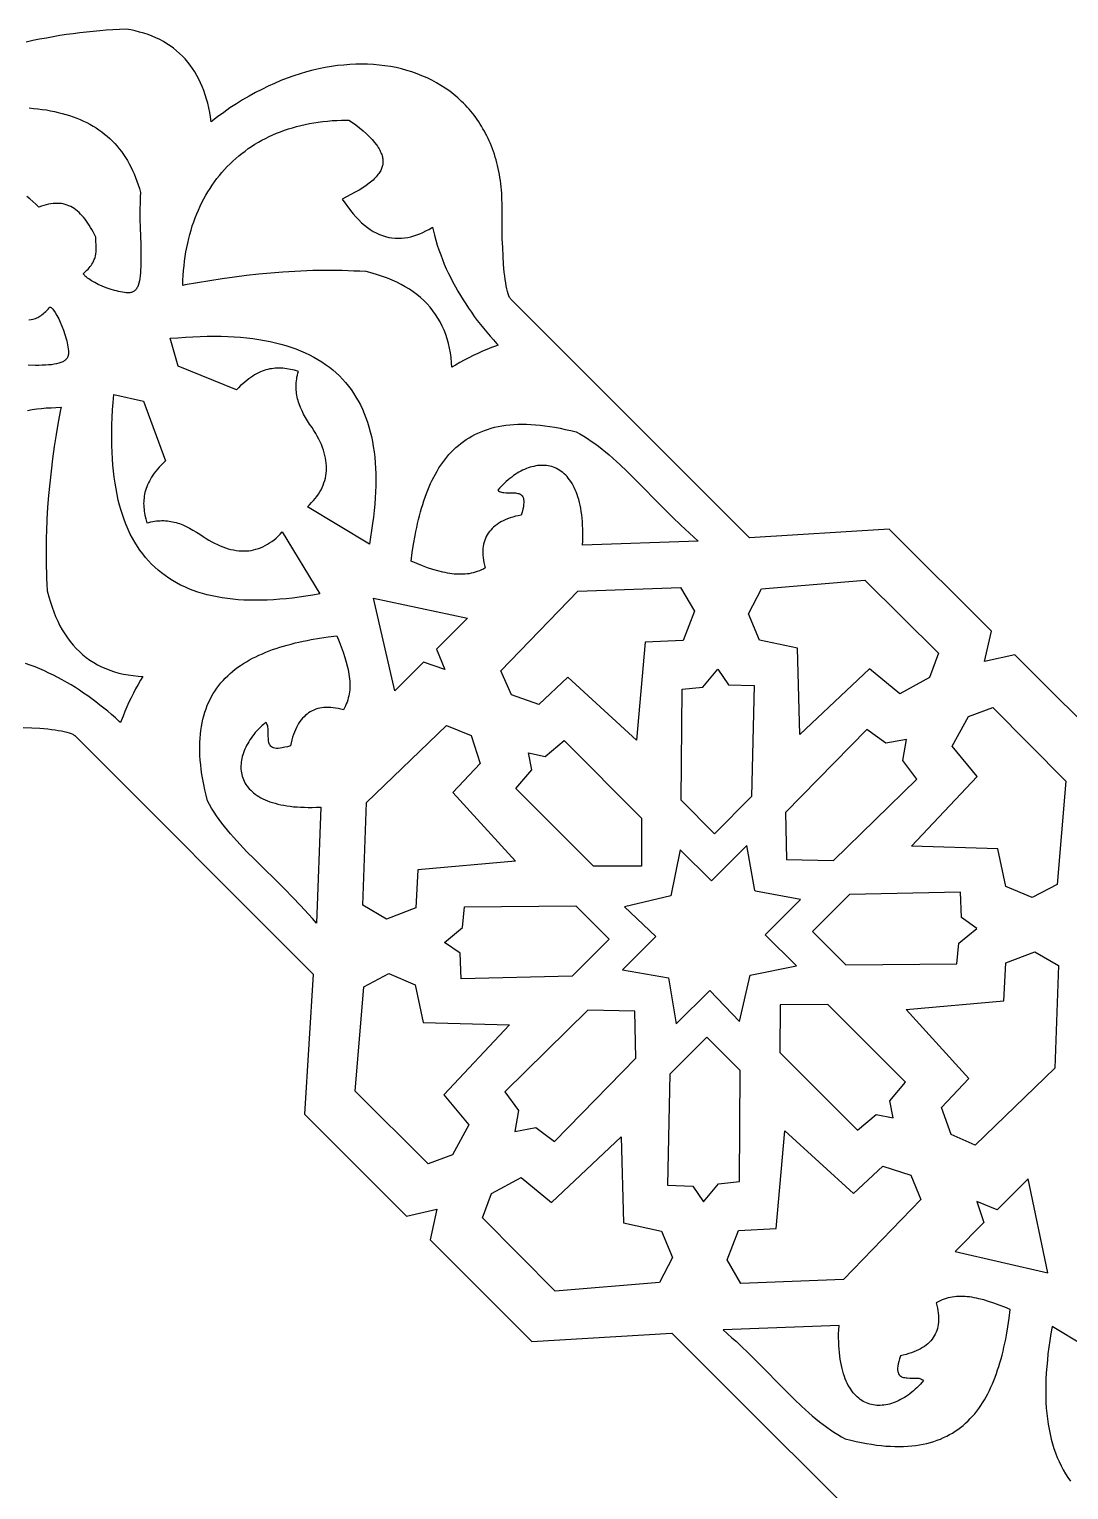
# Model space of a CAD drawing. Extents: x -535 to 1345, y -535 to 535.
# Drawn here: x -239.9 to -157.1, y -229.8 to -113.4 of the extents above; entities that cross this region are included whole.
import ezdxf

# ---------------------------------------------------------------- set-up
doc = ezdxf.new("R2010")
doc.units = 0
doc.layers.add('LAYER_1', color=18, linetype='CONTINUOUS')
doc.layers.add('LAYER_10', color=174, linetype='CONTINUOUS')

msp = doc.modelspace()

# ---------------------------------------------------------------- linework, layer by layer
at = {"layer": 'LAYER_1'}
for points in [[(-239.92, -119.7), (-239.57, -119.73), (-239.22, -119.77), (-238.88, -119.81), (-238.55, -119.86), (-238.23, -119.92), (-237.91, -119.98), (-237.6, -120.05), (-237.29, -120.13), (-236.99, -120.21), (-236.7, -120.3), (-236.41, -120.4), (-236.13, -120.5), (-235.86, -120.62), (-235.59, -120.74), (-235.33, -120.86), (-235.08, -121), (-234.83, -121.14), (-234.59, -121.29), (-234.36, -121.44), (-234.13, -121.61), (-233.91, -121.78), (-233.7, -121.95), (-233.5, -122.14), (-233.3, -122.33), (-233.1, -122.53), (-232.92, -122.74), (-232.74, -122.95), (-232.57, -123.18), (-232.4, -123.41), (-232.25, -123.64), (-232.09, -123.89), (-231.95, -124.14), (-231.81, -124.4), (-231.68, -124.67), (-231.56, -124.94), (-231.44, -125.23), (-231.34, -125.52), (-231.23, -125.82), (-231.14, -126.12), (-231.05, -126.44), (-231.07, -126.79), (-231.08, -127.14), (-231.09, -127.85), (-231.09, -128.55), (-231.07, -129.25), (-231.03, -130.58), (-231.02, -131.21), (-231.01, -131.8), (-231.02, -132.08), (-231.02, -132.35), (-231.04, -132.6), (-231.05, -132.84), (-231.08, -133.07), (-231.11, -133.28), (-231.14, -133.48), (-231.19, -133.66), (-231.24, -133.83), (-231.3, -133.97), (-231.34, -134.04), (-231.37, -134.1), (-231.41, -134.16), (-231.46, -134.21), (-231.5, -134.25), (-231.55, -134.29), (-231.6, -134.33), (-231.65, -134.36), (-231.71, -134.38), (-231.77, -134.4), (-231.83, -134.41), (-231.9, -134.42), (-232.04, -134.42), (-232.18, -134.42), (-232.33, -134.4), (-232.49, -134.38), (-232.64, -134.36), (-232.8, -134.32), (-232.97, -134.28), (-233.13, -134.24), (-233.46, -134.14), (-233.79, -134.02), (-234.11, -133.89), (-234.41, -133.75), (-234.69, -133.61), (-234.95, -133.46), (-235.17, -133.32), (-235.26, -133.26), (-235.35, -133.19), (-235.42, -133.13), (-235.48, -133.07), (-235.52, -133.02), (-235.56, -132.97), (-235.58, -132.93), (-235.58, -132.89), (-235.57, -132.87), (-235.56, -132.85), (-235.55, -132.84), (-235.53, -132.83), (-235.42, -132.73), (-235.32, -132.63), (-235.22, -132.53), (-235.14, -132.43), (-235.06, -132.34), (-234.99, -132.24), (-234.92, -132.15), (-234.86, -132.05), (-234.81, -131.96), (-234.77, -131.87), (-234.73, -131.78), (-234.69, -131.69), (-234.66, -131.6), (-234.64, -131.51), (-234.6, -131.33), (-234.58, -131.15), (-234.57, -130.98), (-234.57, -130.81), (-234.58, -130.64), (-234.6, -130.31), (-234.62, -129.98), (-234.72, -129.78), (-234.82, -129.58), (-234.92, -129.39), (-235.03, -129.21), (-235.13, -129.03), (-235.24, -128.87), (-235.35, -128.71), (-235.46, -128.55), (-235.58, -128.41), (-235.7, -128.28), (-235.82, -128.15), (-235.94, -128.03), (-236.07, -127.92), (-236.2, -127.82), (-236.33, -127.72), (-236.47, -127.64), (-236.61, -127.56), (-236.75, -127.5), (-236.89, -127.44), (-237.04, -127.39), (-237.2, -127.35), (-237.35, -127.32), (-237.51, -127.31), (-237.68, -127.3), (-237.84, -127.3), (-238.02, -127.31), (-238.19, -127.33), (-238.37, -127.37), (-238.56, -127.41), (-238.75, -127.46), (-238.94, -127.53), (-239.14, -127.6), (-239.39, -127.37), (-239.63, -127.15), (-239.87, -126.94), (-240.11, -126.74)], [(-239.94, -136.59), (-239.77, -136.56), (-239.59, -136.52), (-239.41, -136.46), (-239.32, -136.42), (-239.23, -136.38), (-239.15, -136.33), (-239.06, -136.28), (-238.97, -136.22), (-238.88, -136.15), (-238.79, -136.08), (-238.69, -136), (-238.6, -135.92), (-238.51, -135.83), (-238.42, -135.73), (-238.32, -135.62), (-238.3, -135.59), (-238.28, -135.58), (-238.26, -135.57), (-238.23, -135.58), (-238.18, -135.6), (-238.13, -135.63), (-238.08, -135.68), (-238.03, -135.74), (-237.97, -135.82), (-237.84, -136), (-237.71, -136.23), (-237.57, -136.49), (-237.44, -136.77), (-237.31, -137.08), (-237.18, -137.41), (-237.07, -137.74), (-236.97, -138.08), (-236.93, -138.25), (-236.89, -138.41), (-236.86, -138.57), (-236.84, -138.73), (-236.82, -138.89), (-236.8, -139.04), (-236.8, -139.19), (-236.8, -139.32), (-236.81, -139.39), (-236.82, -139.45), (-236.84, -139.51), (-236.86, -139.57), (-236.89, -139.62), (-236.93, -139.67), (-236.97, -139.72), (-237.02, -139.77), (-237.07, -139.81), (-237.12, -139.85), (-237.18, -139.89), (-237.25, -139.92), (-237.39, -139.98), (-237.56, -140.03), (-237.74, -140.08), (-237.94, -140.12), (-238.15, -140.15), (-238.38, -140.17), (-238.62, -140.19), (-238.88, -140.2), (-239.14, -140.21), (-239.42, -140.21), (-240.01, -140.2)], [(-240.05, -143.79), (-239.69, -143.73), (-239.32, -143.68), (-238.94, -143.64), (-238.56, -143.6), (-238.18, -143.58), (-237.79, -143.56), (-237.39, -143.54), (-237.38, -143.54), (-237.42, -143.74), (-237.6, -144.72), (-237.76, -145.7), (-237.92, -146.68), (-238.05, -147.66), (-238.17, -148.63), (-238.28, -149.59), (-238.37, -150.56), (-238.45, -151.51), (-238.5, -152.47), (-238.54, -153.42), (-238.56, -153.89), (-238.57, -154.37), (-238.57, -154.84), (-238.57, -155.31), (-238.57, -155.78), (-238.56, -156.24), (-238.55, -156.71), (-238.53, -157.18), (-238.51, -157.64), (-238.48, -158.16), (-238.35, -158.64), (-238.23, -159.06), (-238.1, -159.46), (-237.96, -159.85), (-237.81, -160.22), (-237.64, -160.59), (-237.47, -160.94), (-237.28, -161.27), (-237.08, -161.6), (-236.87, -161.91), (-236.65, -162.2), (-236.42, -162.49), (-236.17, -162.75), (-235.92, -163.01), (-235.65, -163.25), (-235.37, -163.47), (-235.08, -163.68), (-234.78, -163.87), (-234.47, -164.05), (-234.15, -164.21), (-233.82, -164.36), (-233.48, -164.49), (-233.13, -164.61), (-232.77, -164.71), (-232.4, -164.79), (-232.02, -164.86), (-231.63, -164.92), (-231.24, -164.96), (-230.86, -164.98), (-231.04, -165.27), (-231.24, -165.62), (-231.44, -165.97), (-231.62, -166.32), (-231.8, -166.68), (-231.97, -167.04), (-232.14, -167.41), (-232.29, -167.78), (-232.44, -168.15), (-232.58, -168.53), (-232.63, -168.66), (-232.74, -168.56), (-233.04, -168.29), (-233.35, -168.02), (-233.66, -167.76), (-233.97, -167.51), (-234.28, -167.26), (-234.6, -167.01), (-234.92, -166.77), (-235.25, -166.54), (-235.58, -166.31), (-235.91, -166.09), (-236.24, -165.87), (-236.58, -165.66), (-236.93, -165.46), (-237.28, -165.26), (-237.63, -165.07), (-237.99, -164.89), (-238.35, -164.72), (-238.71, -164.55), (-239.08, -164.39), (-239.45, -164.23), (-239.83, -164.09), (-240.22, -163.95)], [(-153.47, -219.75), (-158.41, -216.77), (-158.51, -217.33), (-158.59, -217.87), (-158.67, -218.41), (-158.74, -218.94), (-158.79, -219.45), (-158.84, -219.96), (-158.88, -220.46), (-158.9, -220.95), (-158.92, -221.43), (-158.92, -221.91), (-158.91, -222.37), (-158.9, -222.82), (-158.87, -223.27), (-158.83, -223.7), (-158.78, -224.13), (-158.72, -224.54), (-158.65, -224.95), (-158.57, -225.35), (-158.48, -225.73), (-158.37, -226.11), (-158.26, -226.48), (-158.14, -226.84), (-158, -227.19), (-157.85, -227.53), (-157.7, -227.86), (-157.53, -228.18), (-157.35, -228.5), (-157.15, -228.8), (-156.95, -229.09)]]:
    msp.add_lwpolyline(points, dxfattribs=at)
for points in [[(-212.17, -122.75), (-212.1, -122.85), (-212.04, -122.95), (-211.99, -123.05), (-211.94, -123.15), (-211.89, -123.24), (-211.86, -123.33), (-211.82, -123.42), (-211.8, -123.51), (-211.77, -123.59), (-211.76, -123.67), (-211.74, -123.75), (-211.73, -123.83), (-211.73, -123.91), (-211.73, -123.99), (-211.73, -124.06), (-211.74, -124.14), (-211.75, -124.22), (-211.77, -124.29), (-211.79, -124.37), (-211.81, -124.44), (-211.84, -124.52), (-211.88, -124.6), (-211.91, -124.68), (-211.96, -124.76), (-212.01, -124.84), (-212.06, -124.92), (-212.13, -125.01), (-212.19, -125.09), (-212.27, -125.18), (-212.35, -125.26), (-212.43, -125.35), (-212.52, -125.44), (-212.62, -125.52), (-212.72, -125.61), (-212.83, -125.7), (-213.08, -125.88), (-213.34, -126.06), (-213.63, -126.24), (-213.95, -126.42), (-214.99, -126.96), (-214.32, -127.86), (-214.1, -128.13), (-213.88, -128.38), (-213.66, -128.62), (-213.43, -128.84), (-213.2, -129.04), (-212.97, -129.22), (-212.74, -129.38), (-212.5, -129.53), (-212.26, -129.66), (-212.01, -129.77), (-211.77, -129.87), (-211.52, -129.95), (-211.27, -130.01), (-211.01, -130.05), (-210.76, -130.08), (-210.51, -130.08), (-210.26, -130.08), (-210.01, -130.05), (-209.76, -130.01), (-209.51, -129.96), (-209.27, -129.89), (-209.03, -129.81), (-208.79, -129.72), (-208.55, -129.62), (-208.31, -129.5), (-208.08, -129.37), (-207.85, -129.24), (-207.79, -129.2), (-207.74, -129.42), (-207.63, -129.83), (-207.52, -130.22), (-207.4, -130.62), (-207.27, -131.01), (-207.13, -131.39), (-206.99, -131.77), (-206.84, -132.14), (-206.68, -132.51), (-206.51, -132.88), (-206.33, -133.24), (-206.15, -133.59), (-205.96, -133.95), (-205.76, -134.29), (-205.56, -134.64), (-205.35, -134.98), (-205.13, -135.31), (-204.91, -135.65), (-204.68, -135.97), (-204.45, -136.3), (-204.21, -136.62), (-203.96, -136.94), (-203.71, -137.25), (-203.46, -137.57), (-203.2, -137.87), (-202.93, -138.18), (-202.66, -138.48), (-202.56, -138.6), (-202.69, -138.64), (-203.07, -138.78), (-203.45, -138.93), (-203.81, -139.08), (-204.18, -139.25), (-204.54, -139.42), (-204.9, -139.6), (-205.26, -139.79), (-205.61, -139.98), (-205.95, -140.19), (-206.24, -140.36), (-206.26, -139.99), (-206.3, -139.59), (-206.36, -139.2), (-206.43, -138.83), (-206.51, -138.46), (-206.62, -138.1), (-206.73, -137.75), (-206.86, -137.4), (-207.01, -137.07), (-207.17, -136.75), (-207.35, -136.44), (-207.54, -136.14), (-207.75, -135.85), (-207.98, -135.57), (-208.22, -135.3), (-208.47, -135.05), (-208.74, -134.8), (-209.02, -134.57), (-209.32, -134.35), (-209.62, -134.14), (-209.95, -133.94), (-210.28, -133.75), (-210.63, -133.58), (-211, -133.41), (-211.37, -133.26), (-211.76, -133.12), (-212.16, -132.99), (-212.58, -132.87), (-213.06, -132.74), (-213.58, -132.71), (-214.05, -132.69), (-214.51, -132.67), (-214.98, -132.66), (-215.45, -132.65), (-215.91, -132.65), (-216.39, -132.65), (-216.86, -132.65), (-217.33, -132.66), (-217.8, -132.68), (-218.75, -132.72), (-219.71, -132.78), (-220.67, -132.85), (-221.63, -132.94), (-222.6, -133.05), (-223.57, -133.17), (-224.54, -133.31), (-225.52, -133.46), (-226.5, -133.62), (-227.48, -133.8), (-227.68, -133.84), (-227.68, -133.83), (-227.67, -133.43), (-227.65, -133.04), (-227.62, -132.66), (-227.58, -132.28), (-227.54, -131.9), (-227.49, -131.53), (-227.43, -131.17), (-227.36, -130.81), (-227.29, -130.46), (-227.21, -130.11), (-227.12, -129.77), (-227.02, -129.43), (-226.92, -129.1), (-226.81, -128.77), (-226.69, -128.45), (-226.57, -128.14), (-226.44, -127.83), (-226.3, -127.53), (-226.15, -127.23), (-226, -126.94), (-225.85, -126.66), (-225.68, -126.38), (-225.51, -126.11), (-225.33, -125.84), (-225.15, -125.58), (-224.96, -125.32), (-224.76, -125.08), (-224.56, -124.83), (-224.35, -124.6), (-224.14, -124.37), (-223.91, -124.14), (-223.69, -123.93), (-223.45, -123.72), (-223.22, -123.51), (-222.97, -123.32), (-222.72, -123.13), (-222.46, -122.94), (-222.2, -122.76), (-221.93, -122.59), (-221.66, -122.43), (-221.38, -122.27), (-221.09, -122.12), (-220.8, -121.98), (-220.5, -121.84), (-220.2, -121.71), (-219.89, -121.59), (-219.58, -121.48), (-219.26, -121.37), (-218.94, -121.27), (-218.61, -121.18), (-218.27, -121.09), (-217.93, -121.01), (-217.58, -120.94), (-217.23, -120.88), (-216.88, -120.83), (-216.52, -120.78), (-216.15, -120.74), (-215.78, -120.71), (-215.4, -120.69), (-215.02, -120.67), (-214.63, -120.67), (-214.44, -120.67), (-214.24, -120.8), (-213.9, -121.05), (-213.59, -121.29), (-213.3, -121.53), (-213.04, -121.77), (-212.8, -122), (-212.59, -122.22), (-212.4, -122.44), (-212.24, -122.65)], [(-212.81, -154.45), (-217.75, -151.47), (-217.58, -151.31), (-217.42, -151.14), (-217.27, -150.98), (-217.13, -150.81), (-216.99, -150.64), (-216.87, -150.46), (-216.76, -150.28), (-216.66, -150.11), (-216.57, -149.93), (-216.5, -149.74), (-216.43, -149.56), (-216.37, -149.37), (-216.32, -149.18), (-216.28, -148.99), (-216.26, -148.79), (-216.24, -148.6), (-216.23, -148.4), (-216.24, -148.2), (-216.25, -148), (-216.27, -147.79), (-216.31, -147.59), (-216.36, -147.38), (-216.41, -147.17), (-216.48, -146.95), (-216.55, -146.74), (-216.64, -146.52), (-216.74, -146.3), (-216.85, -146.08), (-216.96, -145.85), (-217.09, -145.62), (-217.23, -145.4), (-217.38, -145.16), (-217.57, -144.89), (-217.74, -144.62), (-217.9, -144.35), (-218.05, -144.08), (-218.18, -143.82), (-218.3, -143.55), (-218.41, -143.27), (-218.45, -143.14), (-218.49, -143), (-218.53, -142.86), (-218.56, -142.73), (-218.59, -142.59), (-218.61, -142.45), (-218.63, -142.31), (-218.64, -142.17), (-218.65, -142.02), (-218.65, -141.88), (-218.65, -141.73), (-218.64, -141.59), (-218.62, -141.44), (-218.6, -141.29), (-218.58, -141.14), (-218.54, -140.99), (-218.5, -140.83), (-218.46, -140.68), (-218.78, -140.6), (-219.09, -140.53), (-219.4, -140.47), (-219.55, -140.46), (-219.71, -140.44), (-219.86, -140.43), (-220.01, -140.43), (-220.16, -140.43), (-220.31, -140.44), (-220.46, -140.45), (-220.61, -140.47), (-220.75, -140.49), (-220.9, -140.53), (-221.05, -140.57), (-221.2, -140.61), (-221.35, -140.67), (-221.5, -140.73), (-221.65, -140.8), (-221.81, -140.88), (-221.96, -140.96), (-222.11, -141.06), (-222.27, -141.16), (-222.43, -141.28), (-222.58, -141.4), (-222.74, -141.53), (-222.9, -141.67), (-223.07, -141.82), (-223.23, -141.99), (-223.4, -142.16), (-228.05, -140.26), (-228.69, -138.05), (-228.07, -138), (-227.47, -137.95), (-226.88, -137.92), (-226.3, -137.9), (-225.73, -137.88), (-225.17, -137.88), (-224.63, -137.89), (-224.1, -137.9), (-223.58, -137.93), (-223.08, -137.97), (-222.58, -138.02), (-222.1, -138.07), (-221.63, -138.14), (-221.17, -138.22), (-220.73, -138.31), (-220.29, -138.41), (-219.87, -138.51), (-219.46, -138.63), (-219.06, -138.76), (-218.68, -138.9), (-218.3, -139.04), (-217.94, -139.2), (-217.59, -139.37), (-217.25, -139.54), (-216.92, -139.73), (-216.6, -139.93), (-216.3, -140.13), (-216, -140.35), (-215.72, -140.57), (-215.45, -140.81), (-215.19, -141.05), (-214.95, -141.31), (-214.71, -141.57), (-214.48, -141.85), (-214.27, -142.13), (-214.07, -142.42), (-213.88, -142.73), (-213.7, -143.04), (-213.53, -143.36), (-213.37, -143.69), (-213.22, -144.03), (-213.09, -144.38), (-212.96, -144.74), (-212.85, -145.11), (-212.74, -145.49), (-212.65, -145.88), (-212.57, -146.27), (-212.5, -146.68), (-212.44, -147.1), (-212.39, -147.52), (-212.35, -147.96), (-212.33, -148.4), (-212.31, -148.85), (-212.3, -149.32), (-212.31, -149.79), (-212.32, -150.27), (-212.35, -150.76), (-212.38, -151.26), (-212.43, -151.77), (-212.48, -152.29), (-212.55, -152.81), (-212.63, -153.35), (-212.72, -153.89)], [(-219.75, -153.47), (-216.77, -158.41), (-217.33, -158.51), (-217.87, -158.59), (-218.41, -158.67), (-218.94, -158.74), (-219.45, -158.79), (-219.96, -158.84), (-220.46, -158.88), (-220.95, -158.9), (-221.43, -158.92), (-221.91, -158.92), (-222.37, -158.91), (-222.82, -158.9), (-223.27, -158.87), (-223.7, -158.83), (-224.13, -158.78), (-224.54, -158.72), (-224.95, -158.65), (-225.35, -158.57), (-225.73, -158.48), (-226.11, -158.37), (-226.48, -158.26), (-226.84, -158.14), (-227.19, -158), (-227.53, -157.85), (-227.86, -157.7), (-228.18, -157.53), (-228.5, -157.35), (-228.8, -157.15), (-229.09, -156.95), (-229.38, -156.74), (-229.65, -156.51), (-229.91, -156.28), (-230.17, -156.03), (-230.41, -155.77), (-230.65, -155.5), (-230.87, -155.22), (-231.09, -154.92), (-231.3, -154.62), (-231.49, -154.3), (-231.68, -153.98), (-231.86, -153.64), (-232.02, -153.28), (-232.18, -152.92), (-232.33, -152.55), (-232.46, -152.16), (-232.59, -151.76), (-232.71, -151.35), (-232.82, -150.93), (-232.91, -150.5), (-233, -150.05), (-233.08, -149.59), (-233.15, -149.12), (-233.21, -148.64), (-233.25, -148.15), (-233.29, -147.64), (-233.32, -147.12), (-233.34, -146.59), (-233.34, -146.05), (-233.34, -145.49), (-233.33, -144.93), (-233.3, -144.35), (-233.27, -143.75), (-233.23, -143.15), (-233.17, -142.53), (-230.82, -143.06), (-229.06, -147.82), (-229.24, -147.99), (-229.4, -148.15), (-229.55, -148.32), (-229.69, -148.48), (-229.82, -148.64), (-229.95, -148.8), (-230.06, -148.95), (-230.16, -149.11), (-230.26, -149.26), (-230.34, -149.42), (-230.42, -149.57), (-230.49, -149.72), (-230.55, -149.87), (-230.61, -150.02), (-230.66, -150.17), (-230.7, -150.32), (-230.73, -150.47), (-230.75, -150.62), (-230.77, -150.77), (-230.79, -150.92), (-230.79, -151.06), (-230.8, -151.21), (-230.79, -151.36), (-230.78, -151.52), (-230.77, -151.67), (-230.75, -151.82), (-230.7, -152.13), (-230.63, -152.44), (-230.54, -152.76), (-230.39, -152.72), (-230.23, -152.68), (-230.08, -152.65), (-229.93, -152.62), (-229.78, -152.6), (-229.63, -152.58), (-229.49, -152.58), (-229.34, -152.57), (-229.2, -152.57), (-229.06, -152.58), (-228.91, -152.59), (-228.77, -152.61), (-228.63, -152.63), (-228.5, -152.66), (-228.36, -152.69), (-228.22, -152.73), (-228.08, -152.77), (-227.95, -152.81), (-227.68, -152.92), (-227.41, -153.04), (-227.14, -153.17), (-226.87, -153.32), (-226.6, -153.48), (-226.33, -153.66), (-226.06, -153.84), (-225.83, -153.99), (-225.6, -154.13), (-225.37, -154.26), (-225.15, -154.38), (-224.92, -154.48), (-224.7, -154.58), (-224.49, -154.67), (-224.27, -154.75), (-224.06, -154.81), (-223.85, -154.87), (-223.64, -154.91), (-223.43, -154.95), (-223.22, -154.97), (-223.02, -154.99), (-222.82, -154.99), (-222.62, -154.98), (-222.43, -154.97), (-222.23, -154.94), (-222.04, -154.9), (-221.85, -154.85), (-221.66, -154.8), (-221.48, -154.73), (-221.3, -154.65), (-221.12, -154.56), (-220.94, -154.46), (-220.76, -154.35), (-220.59, -154.23), (-220.41, -154.1), (-220.24, -153.96), (-220.08, -153.8), (-219.91, -153.64)], [(-196.33, -145.51), (-196.03, -145.67), (-195.73, -145.85), (-195.44, -146.03), (-195.14, -146.23), (-194.85, -146.43), (-194.56, -146.65), (-194.27, -146.87), (-193.99, -147.1), (-193.7, -147.34), (-193.42, -147.59), (-193.13, -147.85), (-192.85, -148.11), (-192.28, -148.66), (-191.7, -149.22), (-189.29, -151.66), (-188.65, -152.29), (-187.99, -152.93), (-187.65, -153.25), (-187.31, -153.57), (-186.95, -153.88), (-186.6, -154.2), (-195.83, -154.53), (-195.81, -154.19), (-195.81, -153.86), (-195.81, -153.54), (-195.81, -153.24), (-195.82, -152.94), (-195.84, -152.65), (-195.86, -152.37), (-195.89, -152.1), (-195.93, -151.84), (-195.97, -151.59), (-196.02, -151.35), (-196.07, -151.12), (-196.13, -150.9), (-196.19, -150.69), (-196.26, -150.49), (-196.33, -150.29), (-196.41, -150.11), (-196.49, -149.93), (-196.57, -149.77), (-196.66, -149.61), (-196.76, -149.46), (-196.86, -149.32), (-196.96, -149.19), (-197.06, -149.06), (-197.17, -148.95), (-197.29, -148.84), (-197.4, -148.74), (-197.52, -148.65), (-197.64, -148.57), (-197.76, -148.49), (-197.89, -148.43), (-198.02, -148.37), (-198.15, -148.32), (-198.28, -148.27), (-198.42, -148.24), (-198.56, -148.21), (-198.7, -148.19), (-198.84, -148.18), (-198.98, -148.17), (-199.12, -148.17), (-199.27, -148.18), (-199.41, -148.19), (-199.56, -148.22), (-199.71, -148.25), (-199.86, -148.28), (-200, -148.32), (-200.15, -148.37), (-200.3, -148.43), (-200.45, -148.49), (-200.6, -148.56), (-200.74, -148.63), (-200.89, -148.71), (-201.04, -148.8), (-201.19, -148.89), (-201.33, -148.99), (-201.47, -149.1), (-201.62, -149.21), (-201.76, -149.33), (-201.9, -149.45), (-202.04, -149.58), (-202.18, -149.71), (-202.31, -149.85), (-202.44, -149.99), (-202.57, -150.14), (-202.51, -150.2), (-202.44, -150.25), (-202.36, -150.28), (-202.28, -150.31), (-202.19, -150.33), (-202.1, -150.34), (-201.9, -150.36), (-201.48, -150.36), (-201.27, -150.36), (-201.17, -150.37), (-201.08, -150.38), (-200.99, -150.4), (-200.9, -150.42), (-200.82, -150.45), (-200.75, -150.5), (-200.68, -150.55), (-200.63, -150.61), (-200.58, -150.69), (-200.54, -150.78), (-200.52, -150.88), (-200.5, -151.01), (-200.5, -151.14), (-200.52, -151.3), (-200.54, -151.47), (-200.59, -151.67), (-200.65, -151.89), (-200.72, -152.13), (-200.96, -152.18), (-201.18, -152.23), (-201.39, -152.29), (-201.6, -152.36), (-201.8, -152.43), (-201.98, -152.51), (-202.16, -152.59), (-202.33, -152.68), (-202.49, -152.77), (-202.64, -152.87), (-202.78, -152.98), (-202.91, -153.08), (-203.03, -153.2), (-203.14, -153.32), (-203.25, -153.44), (-203.34, -153.57), (-203.43, -153.7), (-203.5, -153.84), (-203.57, -153.99), (-203.62, -154.14), (-203.67, -154.29), (-203.71, -154.45), (-203.74, -154.62), (-203.76, -154.79), (-203.77, -154.97), (-203.77, -155.15), (-203.76, -155.33), (-203.74, -155.53), (-203.72, -155.72), (-203.68, -155.92), (-203.63, -156.13), (-203.58, -156.34), (-203.73, -156.43), (-203.89, -156.5), (-204.05, -156.57), (-204.21, -156.63), (-204.37, -156.68), (-204.53, -156.73), (-204.69, -156.77), (-204.85, -156.8), (-205.02, -156.82), (-205.18, -156.84), (-205.35, -156.85), (-205.52, -156.85), (-205.7, -156.85), (-205.87, -156.84), (-206.05, -156.83), (-206.23, -156.81), (-206.41, -156.78), (-206.59, -156.75), (-206.78, -156.71), (-206.97, -156.67), (-207.36, -156.57), (-207.76, -156.46), (-208.17, -156.32), (-208.59, -156.17), (-209.03, -156), (-209.48, -155.81), (-209.39, -155.12), (-209.29, -154.44), (-209.17, -153.77), (-209.11, -153.45), (-209.04, -153.12), (-208.97, -152.81), (-208.9, -152.49), (-208.82, -152.18), (-208.74, -151.88), (-208.65, -151.58), (-208.56, -151.28), (-208.47, -150.99), (-208.37, -150.7), (-208.27, -150.42), (-208.16, -150.15), (-208.05, -149.88), (-207.93, -149.61), (-207.81, -149.36), (-207.68, -149.1), (-207.55, -148.86), (-207.41, -148.62), (-207.27, -148.38), (-207.12, -148.16), (-206.97, -147.94), (-206.81, -147.72), (-206.64, -147.51), (-206.47, -147.31), (-206.29, -147.12), (-206.11, -146.93), (-205.92, -146.75), (-205.72, -146.58), (-205.52, -146.42), (-205.31, -146.26), (-205.1, -146.11), (-204.87, -145.97), (-204.64, -145.84), (-204.41, -145.71), (-204.16, -145.6), (-203.91, -145.49), (-203.65, -145.39), (-203.39, -145.3), (-203.11, -145.22), (-202.83, -145.14), (-202.54, -145.08), (-202.25, -145.03), (-201.94, -144.98), (-201.63, -144.95), (-201.31, -144.92), (-200.98, -144.9), (-200.64, -144.9), (-200.29, -144.9), (-199.94, -144.91), (-199.57, -144.94), (-199.2, -144.97), (-198.82, -145.01), (-198.43, -145.07), (-198.03, -145.14), (-197.62, -145.21), (-197.2, -145.3), (-196.77, -145.4)], [(-187.81, -162.11), (-190.83, -162.26), (-191.52, -170.05), (-197, -165.05), (-199.31, -167.23), (-201.48, -166.45), (-202.33, -164.55), (-196.2, -158.19), (-188.01, -157.89), (-186.91, -159.78)], [(-181.56, -158), (-173.32, -157.31), (-167.45, -163.14), (-168.18, -165.08), (-170.54, -166.37), (-172.95, -164.37), (-178.51, -169.61), (-178.71, -162.74), (-181.72, -162.09), (-182.6, -159.99)], [(-204.99, -160.33), (-207.47, -162.8), (-206.81, -164.42), (-208.49, -163.85), (-210.78, -166.14), (-212.48, -158.75)], [(-216.69, -175.39), (-217.02, -184.63), (-217.34, -184.27), (-217.66, -183.92), (-217.97, -183.57), (-218.29, -183.23), (-218.93, -182.57), (-219.56, -181.93), (-222, -179.52), (-222.57, -178.95), (-223.11, -178.37), (-223.37, -178.09), (-223.63, -177.8), (-223.88, -177.52), (-224.12, -177.23), (-224.35, -176.95), (-224.58, -176.66), (-224.79, -176.37), (-225, -176.08), (-225.19, -175.79), (-225.38, -175.49), (-225.55, -175.19), (-225.71, -174.89), (-225.82, -174.45), (-225.92, -174.02), (-226.01, -173.6), (-226.09, -173.19), (-226.15, -172.79), (-226.21, -172.4), (-226.25, -172.02), (-226.29, -171.65), (-226.31, -171.28), (-226.32, -170.93), (-226.33, -170.58), (-226.32, -170.24), (-226.3, -169.91), (-226.28, -169.59), (-226.24, -169.28), (-226.2, -168.97), (-226.14, -168.68), (-226.08, -168.39), (-226, -168.11), (-225.92, -167.83), (-225.83, -167.57), (-225.73, -167.31), (-225.62, -167.06), (-225.51, -166.81), (-225.38, -166.58), (-225.25, -166.35), (-225.11, -166.13), (-224.96, -165.91), (-224.8, -165.7), (-224.64, -165.5), (-224.47, -165.3), (-224.29, -165.11), (-224.1, -164.93), (-223.91, -164.75), (-223.71, -164.58), (-223.5, -164.41), (-223.29, -164.25), (-223.07, -164.1), (-222.84, -163.95), (-222.6, -163.81), (-222.36, -163.67), (-222.12, -163.54), (-221.87, -163.41), (-221.61, -163.29), (-221.34, -163.17), (-221.07, -163.06), (-220.8, -162.95), (-220.52, -162.85), (-220.23, -162.75), (-219.94, -162.66), (-219.65, -162.57), (-219.35, -162.48), (-219.04, -162.4), (-218.73, -162.32), (-218.42, -162.25), (-218.1, -162.18), (-217.77, -162.11), (-217.45, -162.05), (-216.78, -161.94), (-216.1, -161.83), (-215.41, -161.74), (-215.22, -162.19), (-215.06, -162.63), (-214.9, -163.06), (-214.77, -163.47), (-214.65, -163.86), (-214.55, -164.25), (-214.51, -164.44), (-214.47, -164.63), (-214.44, -164.81), (-214.41, -164.99), (-214.39, -165.17), (-214.38, -165.35), (-214.37, -165.53), (-214.37, -165.7), (-214.37, -165.87), (-214.38, -166.04), (-214.4, -166.2), (-214.42, -166.37), (-214.46, -166.53), (-214.49, -166.7), (-214.54, -166.86), (-214.59, -167.02), (-214.65, -167.17), (-214.72, -167.33), (-214.79, -167.49), (-214.88, -167.64), (-215.09, -167.59), (-215.3, -167.54), (-215.5, -167.51), (-215.7, -167.48), (-215.89, -167.46), (-216.07, -167.45), (-216.26, -167.45), (-216.43, -167.46), (-216.6, -167.48), (-216.77, -167.51), (-216.93, -167.55), (-217.08, -167.6), (-217.23, -167.66), (-217.38, -167.72), (-217.52, -167.8), (-217.65, -167.88), (-217.78, -167.98), (-217.91, -168.08), (-218.02, -168.19), (-218.14, -168.31), (-218.25, -168.44), (-218.35, -168.58), (-218.45, -168.73), (-218.54, -168.89), (-218.63, -169.06), (-218.71, -169.24), (-218.79, -169.43), (-218.86, -169.62), (-218.93, -169.83), (-218.99, -170.04), (-219.05, -170.27), (-219.1, -170.5), (-219.34, -170.58), (-219.55, -170.63), (-219.75, -170.68), (-219.92, -170.71), (-220.08, -170.72), (-220.22, -170.72), (-220.34, -170.7), (-220.44, -170.68), (-220.53, -170.64), (-220.61, -170.6), (-220.67, -170.54), (-220.73, -170.47), (-220.77, -170.4), (-220.8, -170.32), (-220.83, -170.24), (-220.84, -170.15), (-220.86, -170.05), (-220.86, -169.95), (-220.87, -169.74), (-220.87, -169.33), (-220.88, -169.13), (-220.89, -169.03), (-220.91, -168.94), (-220.94, -168.86), (-220.98, -168.78), (-221.02, -168.71), (-221.08, -168.65), (-221.23, -168.78), (-221.37, -168.91), (-221.51, -169.05), (-221.64, -169.18), (-221.77, -169.32), (-221.9, -169.46), (-222.01, -169.6), (-222.12, -169.75), (-222.23, -169.89), (-222.33, -170.04), (-222.42, -170.18), (-222.51, -170.33), (-222.59, -170.48), (-222.66, -170.63), (-222.73, -170.77), (-222.79, -170.92), (-222.85, -171.07), (-222.9, -171.22), (-222.94, -171.37), (-222.98, -171.51), (-223.01, -171.66), (-223.03, -171.81), (-223.04, -171.95), (-223.05, -172.1), (-223.05, -172.24), (-223.05, -172.38), (-223.03, -172.52), (-223.01, -172.66), (-222.98, -172.8), (-222.95, -172.94), (-222.9, -173.07), (-222.85, -173.2), (-222.79, -173.33), (-222.73, -173.46), (-222.65, -173.58), (-222.57, -173.7), (-222.48, -173.82), (-222.38, -173.94), (-222.27, -174.05), (-222.16, -174.16), (-222.04, -174.26), (-221.9, -174.37), (-221.76, -174.46), (-221.61, -174.56), (-221.46, -174.65), (-221.29, -174.73), (-221.11, -174.81), (-220.93, -174.89), (-220.74, -174.96), (-220.53, -175.03), (-220.32, -175.09), (-220.1, -175.15), (-219.87, -175.2), (-219.63, -175.25), (-219.38, -175.29), (-219.12, -175.33), (-218.85, -175.36), (-218.57, -175.38), (-218.29, -175.4), (-217.99, -175.41), (-217.68, -175.42), (-217.36, -175.42), (-217.03, -175.41)], [(-182.35, -174.56), (-185.3, -177.51), (-187.96, -174.85), (-187.89, -166), (-186.23, -165.83), (-185.05, -164.4), (-184.19, -165.64), (-182.16, -165.71)], [(-158, -181.56), (-159.99, -182.6), (-162.09, -181.72), (-162.74, -178.71), (-169.61, -178.51), (-164.37, -172.95), (-166.37, -170.54), (-165.08, -168.18), (-163.14, -167.45), (-157.31, -173.32)], [(-203.99, -171.91), (-206.17, -174.23), (-201.17, -179.71), (-208.96, -180.4), (-209.12, -183.41), (-211.45, -184.31), (-213.33, -183.21), (-213.03, -175.02), (-206.66, -168.88), (-204.71, -169.68)], [(-170, -170), (-171.67, -170.31), (-173.16, -169.2), (-179.65, -175.82), (-179.57, -179.57), (-175.82, -179.65), (-169.2, -173.16), (-170.31, -171.67)], [(-191.12, -176.28), (-191.13, -180.09), (-191.15, -180.09), (-194.95, -180.11), (-201.13, -173.92), (-199.88, -172.42), (-200.14, -171.08), (-198.8, -171.35), (-197.3, -170.09)], [(-182.05, -182.05), (-182.09, -182.04), (-182.74, -178.45), (-185.56, -181.27), (-188.04, -178.79), (-188.79, -182.47), (-192.48, -183.33), (-189.99, -185.69), (-192.65, -188.36), (-188.99, -188.99), (-188.36, -192.65), (-185.69, -189.99), (-183.33, -192.48), (-182.47, -188.79), (-178.79, -188.04), (-181.27, -185.56), (-178.45, -182.74), (-182.04, -182.09)], [(-174.56, -182.35), (-177.51, -185.3), (-174.85, -187.96), (-166, -187.89), (-165.83, -186.23), (-164.4, -185.05), (-165.64, -184.19), (-165.71, -182.16)], [(-196.37, -183.27), (-193.71, -185.92), (-196.66, -188.87), (-205.51, -189.06), (-205.58, -187.03), (-206.83, -186.18), (-205.39, -184.99), (-205.22, -183.33)], [(-164.55, -202.33), (-166.45, -201.48), (-167.23, -199.31), (-165.05, -197), (-170.05, -191.52), (-162.26, -190.83), (-162.11, -187.81), (-159.78, -186.91), (-157.89, -188.01), (-158.19, -196.2)], [(-206.89, -198.31), (-204.89, -200.71), (-206.18, -203.08), (-208.12, -203.81), (-213.95, -198.01), (-213.26, -189.7), (-211.27, -188.66), (-209.17, -189.54), (-208.52, -192.55), (-201.65, -192.74)], [(-191.65, -191.65), (-195.4, -191.57), (-202.02, -198.06), (-200.92, -199.56), (-201.22, -201.22), (-199.56, -200.92), (-198.06, -202.02), (-191.57, -195.4)], [(-176.28, -191.12), (-180.09, -191.13), (-180.09, -191.15), (-180.11, -194.95), (-173.92, -201.13), (-172.42, -199.88), (-171.08, -200.14), (-171.35, -198.8), (-170.09, -197.3)], [(-183.27, -196.37), (-185.92, -193.71), (-188.87, -196.66), (-189.06, -205.51), (-187.03, -205.58), (-186.18, -206.83), (-184.99, -205.39), (-183.33, -205.22)], [(-174.23, -206.17), (-171.91, -203.99), (-169.68, -204.71), (-168.88, -206.66), (-175.02, -213.03), (-183.21, -213.33), (-184.31, -211.45), (-183.41, -209.12), (-180.4, -208.96), (-179.71, -201.17)], [(-192.74, -201.65), (-192.55, -208.52), (-189.54, -209.17), (-188.66, -211.27), (-189.7, -213.26), (-198.01, -213.95), (-203.81, -208.12), (-203.08, -206.18), (-200.71, -204.89), (-198.31, -206.89)], [(-160.33, -204.99), (-162.8, -207.47), (-164.42, -206.81), (-163.85, -208.49), (-166.14, -210.78), (-158.75, -212.48)], [(-175.39, -216.69), (-184.63, -217.02), (-184.27, -217.34), (-183.92, -217.66), (-183.57, -217.97), (-183.23, -218.29), (-182.57, -218.93), (-181.93, -219.56), (-179.52, -222), (-178.95, -222.57), (-178.37, -223.11), (-178.09, -223.37), (-177.8, -223.63), (-177.52, -223.88), (-177.23, -224.12), (-176.95, -224.35), (-176.66, -224.58), (-176.37, -224.79), (-176.08, -225), (-175.79, -225.19), (-175.49, -225.38), (-175.19, -225.55), (-174.89, -225.71), (-174.45, -225.82), (-174.02, -225.92), (-173.6, -226.01), (-173.19, -226.09), (-172.79, -226.15), (-172.4, -226.21), (-172.02, -226.25), (-171.65, -226.29), (-171.28, -226.31), (-170.93, -226.32), (-170.58, -226.33), (-170.24, -226.32), (-169.91, -226.3), (-169.59, -226.28), (-169.28, -226.24), (-168.97, -226.2), (-168.68, -226.14), (-168.39, -226.08), (-168.11, -226), (-167.83, -225.92), (-167.57, -225.83), (-167.31, -225.73), (-167.06, -225.62), (-166.81, -225.51), (-166.58, -225.38), (-166.35, -225.25), (-166.13, -225.11), (-165.91, -224.96), (-165.7, -224.8), (-165.5, -224.64), (-165.3, -224.47), (-165.11, -224.29), (-164.93, -224.1), (-164.75, -223.91), (-164.58, -223.71), (-164.41, -223.5), (-164.25, -223.29), (-164.1, -223.07), (-163.95, -222.84), (-163.81, -222.6), (-163.67, -222.36), (-163.54, -222.12), (-163.41, -221.87), (-163.29, -221.61), (-163.17, -221.34), (-163.06, -221.07), (-162.95, -220.8), (-162.85, -220.52), (-162.75, -220.23), (-162.66, -219.94), (-162.57, -219.65), (-162.48, -219.35), (-162.4, -219.04), (-162.32, -218.73), (-162.25, -218.42), (-162.18, -218.1), (-162.11, -217.77), (-162.05, -217.45), (-161.94, -216.78), (-161.83, -216.1), (-161.74, -215.41), (-162.19, -215.22), (-162.63, -215.06), (-163.06, -214.9), (-163.47, -214.77), (-163.86, -214.65), (-164.25, -214.55), (-164.44, -214.51), (-164.63, -214.47), (-164.81, -214.44), (-164.99, -214.41), (-165.17, -214.39), (-165.35, -214.38), (-165.53, -214.37), (-165.7, -214.37), (-165.87, -214.37), (-166.04, -214.38), (-166.2, -214.4), (-166.37, -214.42), (-166.53, -214.46), (-166.7, -214.49), (-166.86, -214.54), (-167.02, -214.59), (-167.17, -214.65), (-167.33, -214.72), (-167.49, -214.79), (-167.64, -214.88), (-167.59, -215.09), (-167.54, -215.3), (-167.51, -215.5), (-167.48, -215.7), (-167.46, -215.89), (-167.45, -216.07), (-167.45, -216.26), (-167.46, -216.43), (-167.48, -216.6), (-167.51, -216.77), (-167.55, -216.93), (-167.6, -217.08), (-167.66, -217.23), (-167.72, -217.38), (-167.8, -217.52), (-167.88, -217.65), (-167.98, -217.78), (-168.08, -217.91), (-168.19, -218.02), (-168.31, -218.14), (-168.44, -218.25), (-168.58, -218.35), (-168.73, -218.45), (-168.89, -218.54), (-169.06, -218.63), (-169.24, -218.71), (-169.43, -218.79), (-169.62, -218.86), (-169.83, -218.93), (-170.04, -218.99), (-170.27, -219.05), (-170.5, -219.1), (-170.58, -219.34), (-170.63, -219.55), (-170.68, -219.75), (-170.71, -219.92), (-170.72, -220.08), (-170.72, -220.22), (-170.7, -220.34), (-170.68, -220.44), (-170.64, -220.53), (-170.6, -220.61), (-170.54, -220.67), (-170.47, -220.73), (-170.4, -220.77), (-170.32, -220.8), (-170.24, -220.83), (-170.15, -220.84), (-170.05, -220.86), (-169.95, -220.86), (-169.74, -220.87), (-169.33, -220.87), (-169.13, -220.88), (-169.03, -220.89), (-168.94, -220.91), (-168.86, -220.94), (-168.78, -220.98), (-168.71, -221.02), (-168.65, -221.08), (-168.78, -221.23), (-168.91, -221.37), (-169.05, -221.51), (-169.18, -221.64), (-169.32, -221.77), (-169.46, -221.9), (-169.6, -222.01), (-169.75, -222.12), (-169.89, -222.23), (-170.04, -222.33), (-170.18, -222.42), (-170.33, -222.51), (-170.48, -222.59), (-170.63, -222.66), (-170.77, -222.73), (-170.92, -222.79), (-171.07, -222.85), (-171.22, -222.9), (-171.37, -222.94), (-171.51, -222.98), (-171.66, -223.01), (-171.81, -223.03), (-171.95, -223.04), (-172.1, -223.05), (-172.24, -223.05), (-172.38, -223.05), (-172.52, -223.03), (-172.66, -223.01), (-172.8, -222.98), (-172.94, -222.95), (-173.07, -222.9), (-173.2, -222.85), (-173.33, -222.79), (-173.46, -222.73), (-173.58, -222.65), (-173.7, -222.57), (-173.82, -222.48), (-173.94, -222.38), (-174.05, -222.27), (-174.16, -222.16), (-174.26, -222.04), (-174.37, -221.9), (-174.46, -221.76), (-174.56, -221.61), (-174.65, -221.46), (-174.73, -221.29), (-174.81, -221.11), (-174.89, -220.93), (-174.96, -220.74), (-175.03, -220.53), (-175.09, -220.32), (-175.15, -220.1), (-175.2, -219.87), (-175.25, -219.63), (-175.29, -219.38), (-175.33, -219.12), (-175.36, -218.85), (-175.38, -218.57), (-175.4, -218.29), (-175.41, -217.99), (-175.42, -217.68), (-175.42, -217.36), (-175.41, -217.03)]]:
    msp.add_lwpolyline(points, close=True, dxfattribs=at)
at = {"layer": 'LAYER_10'}
for points in [[(-153.26, -171.37), (-161.38, -163.25), (-163.8, -163.8), (-163.8, -163.8), (-163.8, -163.8), (-163.25, -161.38), (-171.39, -153.24), (-182.53, -153.94), (-201.53, -134.94), (-201.53, -134.93), (-201.57, -134.89), (-201.6, -134.84), (-201.64, -134.79), (-201.7, -134.66), (-201.76, -134.5), (-201.81, -134.31), (-201.86, -134.11), (-201.91, -133.88), (-201.95, -133.63), (-201.99, -133.37), (-202.03, -133.09), (-202.06, -132.79), (-202.12, -132.17), (-202.16, -131.51), (-202.19, -130.82), (-202.22, -130.13), (-202.23, -129.45), (-202.24, -128.78), (-202.24, -128.15), (-202.24, -127.56), (-202.24, -127.29), (-202.25, -127.03), (-202.26, -126.76), (-202.27, -126.5), (-202.29, -126.24), (-202.31, -125.99), (-202.34, -125.74), (-202.37, -125.49), (-202.41, -125.24), (-202.45, -125), (-202.5, -124.76), (-202.54, -124.52), (-202.6, -124.29), (-202.66, -124.06), (-202.72, -123.83), (-202.78, -123.61), (-202.85, -123.39), (-202.93, -123.17), (-203, -122.95), (-203.08, -122.74), (-203.17, -122.53), (-203.26, -122.33), (-203.35, -122.12), (-203.45, -121.93), (-203.55, -121.73), (-203.65, -121.54), (-203.76, -121.35), (-203.87, -121.16), (-203.98, -120.98), (-204.1, -120.8), (-204.22, -120.62), (-204.34, -120.45), (-204.47, -120.28), (-204.6, -120.11), (-204.74, -119.95), (-204.87, -119.79), (-205.02, -119.63), (-205.16, -119.48), (-205.31, -119.33), (-205.46, -119.18), (-205.61, -119.04), (-205.76, -118.9), (-205.92, -118.76), (-206.08, -118.63), (-206.25, -118.5), (-206.41, -118.37), (-206.76, -118.13), (-207.11, -117.91), (-207.47, -117.69), (-207.84, -117.49), (-208.22, -117.31), (-208.62, -117.13), (-209.01, -116.98), (-209.42, -116.83), (-209.84, -116.71), (-210.26, -116.59), (-210.69, -116.49), (-211.13, -116.41), (-211.58, -116.34), (-212.03, -116.29), (-212.49, -116.25), (-212.95, -116.22), (-213.42, -116.21), (-213.9, -116.22), (-214.37, -116.24), (-214.86, -116.28), (-215.35, -116.33), (-215.84, -116.4), (-216.33, -116.49), (-216.83, -116.59), (-217.33, -116.7), (-217.83, -116.83), (-218.33, -116.98), (-218.84, -117.15), (-219.35, -117.33), (-219.86, -117.52), (-220.36, -117.74), (-220.87, -117.97), (-221.38, -118.22), (-221.89, -118.48), (-222.4, -118.76), (-222.91, -119.06), (-223.41, -119.37), (-223.92, -119.7), (-224.42, -120.05), (-224.92, -120.42), (-225.41, -120.8), (-225.47, -120.42), (-225.53, -120.05), (-225.6, -119.69), (-225.69, -119.33), (-225.78, -118.99), (-225.89, -118.65), (-226, -118.32), (-226.13, -118), (-226.26, -117.7), (-226.41, -117.4), (-226.56, -117.11), (-226.73, -116.83), (-226.91, -116.56), (-227.09, -116.29), (-227.29, -116.04), (-227.5, -115.8), (-227.71, -115.57), (-227.94, -115.35), (-228.18, -115.14), (-228.43, -114.95), (-228.68, -114.76), (-228.95, -114.58), (-229.23, -114.41), (-229.52, -114.26), (-229.82, -114.11), (-230.13, -113.98), (-230.45, -113.86), (-230.78, -113.75), (-231.12, -113.65), (-231.47, -113.56), (-231.83, -113.49), (-232.2, -113.43), (-232.72, -113.45), (-233.25, -113.47), (-233.78, -113.51), (-234.3, -113.55), (-234.83, -113.6), (-235.36, -113.66), (-235.89, -113.72), (-236.42, -113.79), (-236.95, -113.86), (-237.48, -113.94), (-238.02, -114.03), (-238.55, -114.13), (-239.09, -114.23), (-239.62, -114.33), (-240.16, -114.45)], [(-240.41, -169.04), (-239.72, -169.07), (-239.06, -169.11), (-238.44, -169.17), (-238.14, -169.2), (-237.86, -169.24), (-237.6, -169.28), (-237.35, -169.32), (-237.12, -169.37), (-236.92, -169.42), (-236.73, -169.47), (-236.57, -169.53), (-236.44, -169.59), (-236.39, -169.63), (-236.34, -169.66), (-236.3, -169.7), (-236.29, -169.7), (-217.29, -188.7), (-217.97, -199.86), (-209.85, -207.98), (-207.43, -207.43), (-207.98, -209.85), (-199.86, -217.97), (-188.7, -217.29), (-169.7, -236.29)]]:
    msp.add_lwpolyline(points, dxfattribs=at)

doc.saveas('drawing.dxf')
